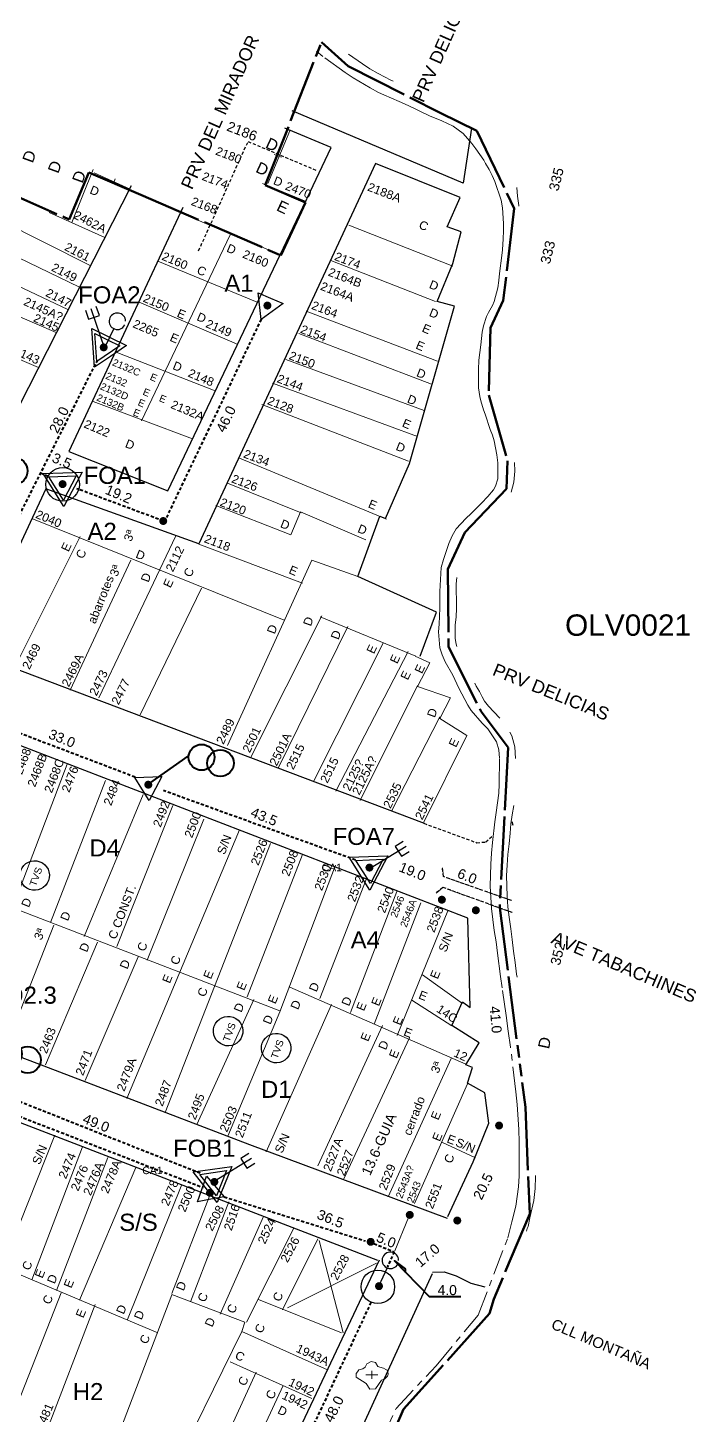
# Model space of a CAD drawing. Header units: millimetres. Extents: x -3867 to -351, y 1591 to 3666.
# Drawn here: x -1547.1 to -1440.9, y 1805.1 to 2025.4 of the extents above; entities that cross this region are included whole.
import ezdxf

# ---------------------------------------------------------------- set-up
doc = ezdxf.new("R2010")
doc.units = ezdxf.units.MM
for name, pattern in [('TLSIGC_002', [0.8, 0.5, -0.3]), ('TLSIGC_004', [7, 4, -1, 1, -1]), ('TLSIGC_007', [28, 10, -1, 10, -1, 2, -1, 2, -1])]:
    doc.linetypes.add(name, pattern=pattern)
for name, color, linetype, lineweight in [('APUNTADOR EXISTENTE SECUNDARIO', 82, 'Continuous', 40), ('CABLE EXISTENTE AEREO SECUNDARIO', 82, 'TLSIGC_002', 40), ('CAJA DE EMPALMES EXISTENTE SECUNDARIO', 82, 'Continuous', 30), ('CLASIFICACION TIPO COMERCIAL TERCERA', 5, 'Continuous', 9), ('CLASIFICACION TIPO RESIDENCIAL C', 156, 'Continuous', 9), ('CLASIFICACION TIPO RESIDENCIAL D', 5, 'Continuous', 9), ('CLASIFICACION TIPO RESIDENCIAL E', 156, 'Continuous', 9), ('CONEXION A TIERRA  DE TERMINAL EXISTENTE', 82, 'Continuous', 30), ('DATOS DE CARATULA', 160, 'Continuous', 5), ('DETALLES DE EDIFICIOS', 160, 'Continuous', 5), ('DISTRITO', 42, 'TLSIGC_007', 60), ('GAZAS EXISTENTES', 92, 'Continuous', 50), ('GRANDES BALDIOS', 132, 'Continuous', 15), ('GUIAS EXISTENTES SECUNDARIA', 82, 'Continuous', 20), ('LOTIFICACION 2003', 252, 'Continuous', 15), ('MARCOS CONSTRUCCION', 7, 'Continuous', 30), ('MEDIDAS ENTRE POSTES', 82, 'Continuous', 5), ('NOMBRE DE CALLES', 92, 'TLSIGC_017', 5), ('NUMEROS OFICIALES', 3, 'Continuous', 5), ('OBSTACULOS', 96, 'Continuous', 15), ('PLANIMETRIA 2001 NO DEFINIDA', 30, 'TLSIGC_002', 30), ('PLANIMETRIA 2003', 251, 'Continuous', 30), ('PLANIMETRIA 2003 NO DEFINIDA', 12, 'TLSIGC_002', 30), ('POSTES EXISTENTES SECUNDARIOS', 82, 'Continuous', 30), ('PUENTES 2008', 7, 'TLSIGC_004', 20), ('RETENIDAS CON ANCLA EXISTENTESSECUNDARIAS', 82, 'Continuous', 30), ('RIOS', 161, 'TLSIGC_004', 20), ('TERMINAL EXISTENTE EN POSTE', 82, 'Continuous', 30)]:
    doc.layers.add(name, color=color, linetype=linetype, lineweight=lineweight)
doc.styles.get("Standard").update_dxf_attribs({"font": 'arial.ttf'})
doc.linetypes.add('TLSIGC_017', pattern='A,0.5,["=",Standard,S=1.6,R=0,X=-0.2,Y=-0.8],0.5', length=1)

# ---------------------------------------------------------------- blocks, each defined once
blk = doc.blocks.new('GAZA')
at = {"layer": 'GAZAS EXISTENTES', "lineweight": 40, "ltscale": 8}
blk.add_lwpolyline([(-1606.92, 1765.49), (-1601.26, 1770.35)], dxfattribs=at)
for centre, radius in [((-1599.13, 1770.35), 2.06), ((-1596.06, 1769.7), 2.11)]:
    blk.add_circle(centre, radius, dxfattribs=at)

msp = doc.modelspace()

# ---------------------------------------------------------------- hatches: boundary and pattern name
at = {"layer": 'POSTES EXISTENTES SECUNDARIOS'}
h = msp.add_hatch(color=256, dxfattribs=at)
edge = h.paths.add_edge_path()
edge.add_arc((-1509.04, 1981.31), 0.638, 0, 360)
h = msp.add_hatch(color=256, dxfattribs=at)
edge = h.paths.add_edge_path()
edge.add_arc((-1535.05, 1974.67), 0.638, 0, 360)
h = msp.add_hatch(color=256, dxfattribs=at)
edge = h.paths.add_edge_path()
edge.add_arc((-1541.58, 1952.95), 0.638, 0, 360)
h = msp.add_hatch(color=256, dxfattribs=at)
edge = h.paths.add_edge_path()
edge.add_arc((-1525.59, 1947.09), 0.638, 0, 360)
h = msp.add_hatch(color=256, dxfattribs=at)
edge = h.paths.add_edge_path()
edge.add_arc((-1527.96, 1905.21), 0.638, 0, 360)
h = msp.add_hatch(color=256, dxfattribs=at)
edge = h.paths.add_edge_path()
edge.add_arc((-1492.83, 1892.04), 0.638, 0, 360)
h = msp.add_hatch(color=256, dxfattribs=at)
edge = h.paths.add_edge_path()
edge.add_arc((-1481.32, 1886.94), 0.638, 0, 360)
h = msp.add_hatch(color=256, dxfattribs=at)
edge = h.paths.add_edge_path()
edge.add_arc((-1475.92, 1885.26), 0.638, 0, 360)
h = msp.add_hatch(color=256, dxfattribs=at)
edge = h.paths.add_edge_path()
edge.add_arc((-1472.23, 1851.07), 0.638, 0, 360)
h = msp.add_hatch(color=256, dxfattribs=at)
edge = h.paths.add_edge_path()
edge.add_arc((-1517.47, 1842.11), 0.638, 0, 360)
h = msp.add_hatch(color=256, dxfattribs=at)
edge = h.paths.add_edge_path()
edge.add_arc((-1518.16, 1840.38), 0.638, 0, 360)
h = msp.add_hatch(color=256, dxfattribs=at)
edge = h.paths.add_edge_path()
edge.add_arc((-1486.42, 1836.88), 0.638, 0, 360)
h = msp.add_hatch(color=256, dxfattribs=at)
edge = h.paths.add_edge_path()
edge.add_arc((-1478.87, 1835.98), 0.638, 0, 360)
h = msp.add_hatch(color=256, dxfattribs=at)
edge = h.paths.add_edge_path()
edge.add_arc((-1492.63, 1832.6), 0.638, 0, 360)
h = msp.add_hatch(color=256, dxfattribs=at)
edge = h.paths.add_edge_path()
edge.add_arc((-1491.31, 1825.56), 0.638, 0, 360)

# ---------------------------------------------------------------- linework, layer by layer
at = {"layer": 'APUNTADOR EXISTENTE SECUNDARIO'}
msp.add_lwpolyline([(-1478.3, 1823.86), (-1483.3, 1823.86), (-1488.86, 1829.58), (-1487.15, 1828.29), (-1487.15, 1827.71)], dxfattribs=at)
at = {"layer": 'CABLE EXISTENTE AEREO SECUNDARIO'}
for p, q in [((-1510.03, 1979.13), (-1525.11, 1947.61)), ((-1549.54, 1945.81), (-1536.04, 1972.61)), ((-1543.91, 1954.15), (-1545.16, 1954.71)), ((-1526.36, 1947.38), (-1539.3, 1952.22)), ((-1530.07, 1906.41), (-1552.02, 1914.75)), ((-1495.06, 1893.24), (-1525.57, 1904.27)), ((-1556.74, 1855.75), (-1519.27, 1841.23)), ((-1519.72, 1843.48), (-1554.39, 1857.22)), ((-1515.91, 1839.74), (-1493.5, 1832.75)), ((-1492.12, 1832.32), (-1488.88, 1831.02)), ((-1488.88, 1831.02), (-1489.99, 1828.57)), ((-1492.59, 1822.97), (-1507.42, 1791.37))]:
    msp.add_line(p, q, dxfattribs=at)
at = {"layer": 'CAJA DE EMPALMES EXISTENTE SECUNDARIO'}
for centre in [(-1541.56, 1952.9), (-1491.49, 1825.45)]:
    msp.add_circle(centre, 2.67, dxfattribs=at)
at = {"layer": 'CONEXION A TIERRA  DE TERMINAL EXISTENTE'}
for p, q in [((-1537.09, 1980.85), (-1534.91, 1974.51)), ((-1487, 1895.39), (-1492.7, 1891.88)), ((-1511.54, 1845.86), (-1517.24, 1842.34))]:
    msp.add_line(p, q, dxfattribs=at)
for points in [[(-1537.94, 1980.56), (-1537.46, 1979.17), (-1535.74, 1979.76), (-1536.22, 1981.16)], [(-1487.47, 1896.16), (-1488.72, 1895.39), (-1487.76, 1893.84), (-1486.51, 1894.62)], [(-1512.01, 1846.63), (-1513.26, 1845.85), (-1512.31, 1844.31), (-1511.05, 1845.08)]]:
    msp.add_lwpolyline(points, dxfattribs=at)
at = {"layer": 'DISTRITO'}
msp.add_lwpolyline([(-1551.63, 1999.86), (-1540.52, 1994.99), (-1537.41, 2002.43), (-1529.15, 1998.92), (-1506.93, 1989.29), (-1502.99, 1997.7), (-1509.37, 2000.41), (-1500.43, 2023.16), (-1496.22, 2019.36), (-1481.6, 2011.92), (-1475.78, 2009.07), (-1469.81, 1996.75), (-1471.58, 1982.11), (-1473.61, 1977.78), (-1473.87, 1967.08), (-1470.89, 1956.65), (-1471.04, 1952.18), (-1477.66, 1945.27), (-1480.38, 1939.44), (-1480.24, 1927.11), (-1475.09, 1916.83), (-1470.76, 1911.14), (-1472.12, 1885.67), (-1468.05, 1853.97), (-1467.37, 1837.04), (-1473.07, 1823.5), (-1473.75, 1821.19), (-1487.42, 1806.02), (-1492.02, 1795.46)], dxfattribs=at)
at = {"layer": 'GRANDES BALDIOS'}
for p, q in [((-1496.98, 1818.15), (-1500.79, 1832.79)), ((-1505.87, 1822.09), (-1491.68, 1829.19))]:
    msp.add_line(p, q, dxfattribs=at)
at = {"layer": 'GUIAS EXISTENTES SECUNDARIA'}
msp.add_line((-1488.77, 1831.17), (-1486.62, 1836.48), dxfattribs=at)
at = {"layer": 'LOTIFICACION 2003'}
for p, q in [((-1508.99, 2000.72), (-1505.47, 2009.05)), ((-1507.94, 2005.32), (-1506.78, 2004.88)), ((-1540.09, 1994.48), (-1536.73, 2002.9)), ((-1536.58, 2002.41), (-1530.85, 1999.81)), ((-1533.45, 2000.85), (-1533.23, 2001.42)), ((-1509.81, 2000.72), (-1502.9, 1997.83)), ((-1551.66, 1994.91), (-1537.18, 1987.67)), ((-1534.89, 1992.13), (-1543.69, 1996.12)), ((-1522.76, 1995.99), (-1506.96, 1989.38)), ((-1529.03, 1962.98), (-1514.98, 1992.52)), ((-1496.11, 1994.08), (-1479.57, 1987.57)), ((-1553.54, 1991.29), (-1538.92, 1984.26)), ((-1526.46, 1988.37), (-1510.66, 1981.83)), ((-1498.97, 1988.49), (-1482.31, 1981.98)), ((-1555.42, 1987.6), (-1540.73, 1980.71)), ((-1557.23, 1983.36), (-1542.61, 1977.02)), ((-1529.42, 1981.85), (-1513.93, 1975.21)), ((-1502.87, 1980.42), (-1482.01, 1972.49)), ((-1560.3, 1977.93), (-1545.4, 1971.45)), ((-1504.06, 1976.9), (-1482.96, 1968.84)), ((-1533.07, 1973.91), (-1517.32, 1967.79)), ((-1506.13, 1972.74), (-1484.14, 1964.66)), ((-1508.21, 1968.97), (-1485.17, 1960.51)), ((-1536.73, 1966.05), (-1520.96, 1960.12)), ((-1509.9, 1965.58), (-1486.61, 1956.6)), ((-1513.49, 1957.08), (-1490.12, 1947.36)), ((-1503.66, 1948.39), (-1515.4, 1953.12)), ((-1546.48, 1947.49), (-1506.39, 1931.35)), ((-1538.8, 1944.63), (-1549.3, 1923.69)), ((-1523.57, 1944.76), (-1535.81, 1918.98)), ((-1503.45, 1937.21), (-1519.96, 1943.42)), ((-1530.72, 1940.86), (-1540.37, 1920.22)), ((-1529.25, 1916.32), (-1519.53, 1936.43)), ((-1511.72, 1909.49), (-1500.4, 1932.01)), ((-1485.44, 1925.63), (-1500.67, 1931.87)), ((-1496.24, 1930.31), (-1507.3, 1907.93)), ((-1501.72, 1905.71), (-1490.65, 1927.7)), ((-1486.66, 1926.39), (-1498.19, 1904.16)), ((-1494.28, 1902.72), (-1485.17, 1920.95)), ((-1481.66, 1915.99), (-1489.34, 1901.02)), ((-1540.85, 1908.47), (-1557.27, 1865.63)), ((-1534.77, 1905.89), (-1543.48, 1883.33)), ((-1528.77, 1903.64), (-1538.14, 1881.12)), ((-1524.06, 1901.9), (-1532.96, 1879.51)), ((-1513.45, 1898.02), (-1531.37, 1855.35)), ((-1519.16, 1899.71), (-1528.12, 1877.34)), ((-1508.57, 1895.88), (-1525.28, 1853.16)), ((-1512.24, 1871.49), (-1503.46, 1894.1)), ((-1507.04, 1869.28), (-1557.66, 1888.8)), ((-1500.73, 1871.27), (-1493.35, 1890.17)), ((-1495.86, 1869.01), (-1488.48, 1888.27)), ((-1492.08, 1867.19), (-1484.67, 1886.45)), ((-1480.36, 1885.15), (-1488.43, 1865.36)), ((-1550.76, 1863.03), (-1542.97, 1882.91)), ((-1544.27, 1860.69), (-1536.06, 1880.2)), ((-1538.01, 1858.21), (-1529.55, 1877.86)), ((-1478.03, 1870.43), (-1484.4, 1875)), ((-1511.2, 1871.1), (-1520.26, 1851.21)), ((-1477.5, 1860.81), (-1505.47, 1873.05)), ((-1509.25, 1846.89), (-1498.84, 1870.32)), ((-1479.71, 1866.93), (-1486.09, 1870.97)), ((-1490.77, 1866.94), (-1501.05, 1844.68)), ((-1496.88, 1842.59), (-1486.48, 1864.98)), ((-1489.86, 1839.72), (-1479.84, 1861.72)), ((-1485.69, 1838.69), (-1477.23, 1857.69)), ((-1551.18, 1828.45), (-1542.82, 1849.54)), ((-1546.48, 1826.58), (-1538.41, 1847.67)), ((-1475.99, 1845.93), (-1481.34, 1848.43)), ((-1542.57, 1824.89), (-1534.38, 1845.98)), ((-1538.89, 1823.31), (-1529.95, 1844.42)), ((-1531.29, 1820.25), (-1522.65, 1841.69)), ((-1524.22, 1824.37), (-1518.23, 1839.86)), ((-1521.24, 1823.09), (-1515.18, 1838.96)), ((-1509.64, 1836.61), (-1516.54, 1821.13)), ((-1512.38, 1819.82), (-1504.83, 1834.79)), ((-1501.05, 1833.09), (-1506.66, 1821.78)), ((-1526.43, 1818.13), (-1555.85, 1830.5)), ((-1549.85, 1804.01), (-1541.79, 1824.51)), ((-1544.42, 1801.78), (-1536.42, 1822.67)), ((-1524.23, 1824.2), (-1534.4, 1797.47)), ((-1497.28, 1818.13), (-1510.43, 1823.46)), ((-1519.92, 1792.1), (-1510.81, 1811.88)), ((-1514.97, 1813.55), (-1501.97, 1807.72)), ((-1515.61, 1790.39), (-1506.52, 1809.8))]:
    msp.add_line(p, q, dxfattribs=at)
for points in [[(-1517.22, 1949.54), (-1505.34, 1944.89), (-1503.79, 1948.53), (-1493.38, 1944.1)], [(-1494.67, 1938.26), (-1501.97, 1940.86), (-1515.37, 1911.44)], [(-1484.19, 1899.27), (-1477.36, 1913), (-1481.66, 1915.73), (-1479.97, 1918.99), (-1485.17, 1920.82), (-1483.22, 1924.58), (-1485.56, 1925.63)], [(-1498.23, 1892.43), (-1507.07, 1869.15), (-1515.32, 1849.4)], [(-1513.09, 1818.35), (-1512.61, 1819.82), (-1524.22, 1824.25)], [(-1499.49, 1812.27), (-1513.09, 1818.35), (-1525.12, 1793.92)]]:
    msp.add_lwpolyline(points, dxfattribs=at)
at = {"layer": 'MARCOS CONSTRUCCION'}
for centre in [(-1546.02, 1890.78), (-1515.28, 1866.07), (-1507.65, 1863.37)]:
    msp.add_ellipse(centre, major_axis=(0.8, 2.2), ratio=1, dxfattribs=at)
at = {"layer": 'OBSTACULOS'}
for p, q in [((-1492.44, 1812.09), (-1492.44, 1810.82)), ((-1493.39, 1811.45), (-1491.49, 1811.45))]:
    msp.add_line(p, q, dxfattribs=at)
msp.add_lwpolyline([(-1494.93, 1811.69), (-1494.93, 1811.09), (-1493.37, 1810.08), (-1492.78, 1809.21), (-1491.85, 1809.23), (-1490.93, 1810.6), (-1490.37, 1810.83), (-1489.95, 1811.26), (-1489.87, 1811.6), (-1489.89, 1811.94), (-1490.03, 1812.21), (-1490.23, 1812.33), (-1490.59, 1812.53), (-1491.16, 1812.71), (-1491.49, 1812.82), (-1491.86, 1813.43), (-1492.57, 1813.57), (-1493.25, 1813.21), (-1493.52, 1812.69), (-1493.86, 1812.45), (-1494.52, 1812.26), (-1494.72, 1811.93), (-1494.93, 1811.69)], dxfattribs=at)
at = {"layer": 'PLANIMETRIA 2001 NO DEFINIDA'}
for points in [[(-1470.27, 1886.8), (-1481.07, 1890.62), (-1481.21, 1892.01)], [(-1470.13, 1884.9), (-1481.14, 1888.88), (-1482.25, 1887.98)]]:
    msp.add_lwpolyline(points, dxfattribs=at)
at = {"layer": 'PLANIMETRIA 2003'}
msp.add_line((-1469.98, 1898.74), (-1470.14, 1899.32), dxfattribs=at)
for points in [[(-1530.68, 2000.35), (-1566.25, 1930.57), (-1593.79, 1941.51), (-1564.79, 2017.74)], [(-1476.59, 2009.48), (-1477.93, 2000.74), (-1505.11, 2012.26)], [(-1506.6, 1990.21), (-1498.89, 2006.4), (-1506.25, 2009.47)], [(-1491.86, 2003.9), (-1519.92, 1943.46), (-1544.26, 1952.18), (-1556.33, 1926.34), (-1484.13, 1899.08)], [(-1484.79, 1925.61), (-1482.18, 1932.62), (-1494.67, 1938.26), (-1491.16, 1947.88), (-1490.25, 1947.49), (-1486.48, 1956.21), (-1479.32, 1981.19), (-1482.05, 1981.98), (-1479.57, 1987.97), (-1478.28, 1993.04), (-1480.49, 1993.82), (-1478.41, 1998.5), (-1491.86, 2003.9)], [(-1522.47, 1996.9), (-1540.59, 1958.15), (-1524.86, 1951.88), (-1503.35, 1997.03)], [(-1560.79, 1916.12), (-1578.54, 1873.42), (-1545.68, 1860.96), (-1511.91, 1848.08), (-1480.49, 1836.35)], [(-1480.36, 1836.61), (-1476.33, 1845.33), (-1473.85, 1851.45), (-1474.5, 1856.26), (-1477.23, 1857.82), (-1476.46, 1860.3), (-1477.49, 1860.69), (-1475.41, 1864.2), (-1479.71, 1866.94), (-1478.02, 1870.7), (-1476.84, 1869.8), (-1477.18, 1883.99), (-1560.79, 1916.22)], [(-1491.29, 1829.71), (-1510.81, 1788.32), (-1579.92, 1816.7), (-1564.3, 1857.69), (-1491.55, 1829.71)], [(-1523.96, 1728.98), (-1524.99, 1733.8), (-1522.52, 1740.69), (-1482.82, 1827.59)], [(-1482.79, 1827.77), (-1480.98, 1827.84), (-1479.03, 1827.21), (-1476.73, 1826.03), (-1474.5, 1825.47)]]:
    msp.add_lwpolyline(points, dxfattribs=at)
at = {"layer": 'PLANIMETRIA 2003 NO DEFINIDA'}
for points in [[(-1519.97, 1990.02), (-1512.11, 2007.38), (-1501.37, 2002.83)], [(-1484.2, 1899.08), (-1475.76, 1895.99), (-1474.34, 1896.11), (-1473.27, 1897.07)]]:
    msp.add_lwpolyline(points, dxfattribs=at)
at = {"layer": 'PUENTES 2008'}
for points in [[(-1470.27, 1886.8), (-1481.07, 1890.62), (-1481.21, 1892.02)], [(-1470.13, 1884.89), (-1481.14, 1888.88), (-1482.25, 1887.97)]]:
    msp.add_lwpolyline(points, dxfattribs=at)
at = {"layer": 'RETENIDAS CON ANCLA EXISTENTESSECUNDARIAS'}
for p, q in [((-1533.44, 1977.65), (-1534.86, 1974.73)), ((-1490.03, 1828.46), (-1491.38, 1825.51))]:
    msp.add_line(p, q, dxfattribs=at)
for centre, end in [((-1532.87, 1978.82), 333), ((-1489.5, 1829.65), 335)]:
    msp.add_arc(centre, 1.31, 0, end, dxfattribs=at)
at = {"layer": 'RIOS'}
msp.add_line((-1469.3, 1998.67), (-1469.4, 2000.06), dxfattribs=at)
for points in [[(-1470.83, 1833.25), (-1470.21, 1835.76), (-1469.58, 1838.27), (-1469.16, 1841.33), (-1469.02, 1843.07), (-1469.02, 1846.62), (-1469.02, 1848.43), (-1469.09, 1850.45), (-1469.37, 1854.42), (-1469.58, 1856.44), (-1470.41, 1863.54), (-1470.76, 1866.04), (-1471.11, 1868.55), (-1471.74, 1872.94), (-1472.02, 1874.75), (-1472.5, 1878.44), (-1472.71, 1880.25), (-1472.99, 1882.06), (-1473.41, 1885.54), (-1473.62, 1889.09), (-1473.55, 1892.57), (-1473.41, 1894.31), (-1473.27, 1896.05), (-1472.92, 1899.32), (-1472.71, 1900.79), (-1472.29, 1903.85), (-1472.23, 1905.31), (-1472.16, 1909.42), (-1472.29, 1910.74), (-1472.64, 1911.99), (-1474.04, 1914.08), (-1474.94, 1914.99), (-1476.68, 1917.01), (-1477.17, 1917.84), (-1477.66, 1918.75), (-1478.63, 1920.56), (-1479.6, 1922.58), (-1480.79, 1924.74), (-1481.28, 1925.85), (-1481.62, 1926.96), (-1481.83, 1929.47), (-1481.76, 1930.72), (-1481.62, 1933.23), (-1481.62, 1934.55), (-1481.62, 1935.88), (-1481.42, 1939.7), (-1481.07, 1940.96), (-1480.23, 1943.53), (-1479.67, 1944.72), (-1479.05, 1945.83), (-1477.52, 1947.5), (-1476.68, 1948.27), (-1475.01, 1949.94), (-1474.04, 1950.98), (-1473.13, 1952.03), (-1472.78, 1952.65), (-1472.43, 1953.77), (-1472.43, 1956.34), (-1472.57, 1957.6), (-1472.99, 1959.83), (-1473.27, 1960.73), (-1473.62, 1961.64), (-1474.45, 1964.07), (-1474.73, 1964.77), (-1475.15, 1966.16), (-1475.29, 1966.86), (-1475.5, 1968.25), (-1475.5, 1971.17), (-1475.43, 1972.64), (-1475.15, 1975.07), (-1474.94, 1977.09), (-1474.73, 1978.07), (-1474.24, 1979.6), (-1473.9, 1980.22), (-1473.27, 1981.34), (-1472.99, 1981.96), (-1472.43, 1984.12), (-1472.29, 1985.31), (-1472.16, 1986.42), (-1471.81, 1989.28), (-1471.67, 1990.18), (-1471.6, 1991.92), (-1471.53, 1993.17), (-1471.53, 1994.36), (-1471.67, 1996.86), (-1471.88, 1998.05), (-1472.92, 2001.04), (-1473.34, 2001.95), (-1473.83, 2002.92), (-1474.38, 2003.9), (-1474.66, 2004.38), (-1475.29, 2005.29), (-1475.92, 2006.19), (-1476.54, 2007.03), (-1477.93, 2008.63), (-1479.54, 2009.81), (-1481.35, 2010.65), (-1482.25, 2011), (-1483.16, 2011.42), (-1484.83, 2012.18), (-1485.66, 2012.6), (-1487.26, 2013.36), (-1488.1, 2013.71), (-1490.54, 2014.76), (-1491.37, 2015.17), (-1492.69, 2015.87), (-1495.41, 2017.47), (-1496.66, 2018.31), (-1500.21, 2020.88), (-1501.26, 2021.7)], [(-1489.08, 2016.97), (-1489.42, 2017.12), (-1491.44, 2018.17), (-1492.76, 2018.93), (-1493.95, 2019.7), (-1496.16, 2021.22)], [(-1469.08, 1997.11), (-1469.09, 1997.21), (-1469.3, 1998.67)], [(-1470.33, 1951.66), (-1469.86, 1953.28), (-1469.72, 1955.02), (-1469.78, 1956.38)], [(-1478.95, 1927.16), (-1479.05, 1927.52), (-1479.19, 1928.43), (-1479.19, 1929.4), (-1479.19, 1930.58), (-1479.05, 1931.84), (-1478.98, 1933.23), (-1478.98, 1934.62), (-1479.05, 1935.88), (-1479.05, 1937.13), (-1478.95, 1938.12)], [(-1472.13, 1915.8), (-1473.06, 1916.8), (-1473.9, 1917.7), (-1474.52, 1918.47), (-1474.94, 1919.17), (-1475.36, 1920), (-1475.85, 1920.84), (-1476.06, 1921.31)], [(-1469.6, 1909.39), (-1469.72, 1911.23), (-1470.21, 1912.97), (-1470.52, 1913.55)], [(-1469.37, 1874.64), (-1469.44, 1875.1), (-1469.65, 1876.97), (-1469.93, 1878.79), (-1470.14, 1880.6), (-1470.35, 1882.34), (-1470.62, 1884.15), (-1470.83, 1885.82), (-1470.97, 1887.49), (-1471.04, 1890.76), (-1470.97, 1892.43), (-1470.83, 1894.1), (-1470.62, 1895.84), (-1470.48, 1897.51), (-1470.35, 1898.98), (-1470.14, 1900.44), (-1469.87, 1901.93)], [(-1467.88, 1834.27), (-1467.77, 1834.71), (-1467.63, 1835.06), (-1467.35, 1836.39), (-1466.72, 1839.17), (-1466.52, 1841.05), (-1466.45, 1843), (-1466.44, 1843.15)], [(-1520.44, 1726.9), (-1519.15, 1736.53), (-1517.58, 1743.95), (-1513.8, 1750.98), (-1497.29, 1780.41), (-1493.74, 1795.03), (-1488.59, 1806.1), (-1482.25, 1812.92), (-1475.57, 1820.93), (-1470.83, 1833.25)]]:
    msp.add_lwpolyline(points, dxfattribs=at)
at = {"layer": 'TERMINAL EXISTENTE EN POSTE'}
for points in [[(-1506.56, 1981.65), (-1510.01, 1979.08), (-1510.52, 1983.36), (-1508.53, 1982.5), (-1506.56, 1981.65)], [(-1536.52, 1971.51), (-1536.96, 1977.67), (-1531.4, 1974.98), (-1533.96, 1973.24), (-1536.52, 1971.51)], [(-1532.48, 1974.9), (-1536.16, 1972.43), (-1536.47, 1976.85), (-1534.47, 1975.87), (-1532.48, 1974.9)], [(-1538.47, 1954.85), (-1541.36, 1949.39), (-1544.65, 1954.62), (-1541.55, 1954.74), (-1538.47, 1954.85)], [(-1543.75, 1954.1), (-1539.41, 1954.26), (-1541.43, 1950.42), (-1542.59, 1952.26), (-1543.75, 1954.1)], [(-1530.12, 1906.37), (-1525.79, 1906.53), (-1527.81, 1902.69), (-1528.97, 1904.53), (-1530.12, 1906.37)], [(-1489.88, 1893.92), (-1492.78, 1888.47), (-1496.07, 1893.69), (-1492.97, 1893.81), (-1489.88, 1893.92)], [(-1495, 1893.19), (-1490.67, 1893.36), (-1492.68, 1889.52), (-1493.85, 1891.36), (-1495, 1893.19)], [(-1514.69, 1844.58), (-1517.02, 1838.86), (-1520.81, 1843.73), (-1517.74, 1844.16), (-1514.69, 1844.58)], [(-1520.17, 1838.97), (-1518.69, 1843.05), (-1515.89, 1839.73), (-1518.04, 1839.35), (-1520.17, 1838.97)], [(-1517.11, 1839.89), (-1519.8, 1843.29), (-1515.52, 1843.93), (-1516.32, 1841.9), (-1517.11, 1839.89)]]:
    msp.add_lwpolyline(points, dxfattribs=at)

# ---------------------------------------------------------------- block references
at = {"layer": 'GAZAS EXISTENTES', "lineweight": 40, "ltscale": 8}
for p, rotation in [((786.22, 2429.18), 59.42938906307821), ((-90.49, -0.76), 354.7071112986301), ((-121.14, -47.87), 354.7071112986301)]:
    msp.add_blockref('GAZA', p, dxfattribs=dict(at, rotation=rotation))

# ---------------------------------------------------------------- texts
at = {"layer": 'APUNTADOR EXISTENTE SECUNDARIO'}
msp.add_text('48.0', height=1.584, rotation=64, dxfattribs=at).set_placement((-1498.72, 1803.74))
at = {"layer": 'CLASIFICACION TIPO COMERCIAL TERCERA'}
for rotation, p in [(69, (-1530.66, 1943.72)), (69, (-1532.89, 1938.16)), (68, (-1544.93, 1880.41)), (68, (-1481.88, 1859.25))]:
    msp.add_text('3ª', height=1.358, rotation=rotation, dxfattribs=at).set_placement(p)
at = {"layer": 'CLASIFICACION TIPO RESIDENCIAL C'}
for s, height, rotation, p in [('C', 1.36, 337, (-1485.11, 1993.65)), ('C', 1.36, 337, (-1520.38, 1986.46)), ('C', 1.36, 67, (-1538.29, 1940.97)), ('C', 1.36, 67, (-1521.17, 1938.05)), ('C CONST.', 1.358, 69, (-1533.12, 1880.53)), ('C', 1.36, 71, (-1528.5, 1878.62)), ('C', 1.36, 71, (-1523.21, 1876.47)), ('C', 1.36, 71, (-1518.93, 1871.4)), ('C', 1.36, 71, (-1479.74, 1844.95)), ('C', 1.36, 68, (-1546.84, 1827.95)), ('C', 1.36, 68, (-1543.57, 1822.54)), ('C', 1.36, 68, (-1518.94, 1822.9)), ('C', 1.36, 68, (-1514.29, 1821.09)), ('C', 1.36, 68, (-1507, 1822.99)), ('C', 1.36, 68, (-1509.87, 1817.96)), ('C', 1.36, 68, (-1528.15, 1816.24)), ('C', 1.36, 336, (-1514.31, 1814.1)), ('C', 1.36, 68, (-1512.51, 1809.6)), ('C', 1.36, 68, (-1508.11, 1807.46))]:
    msp.add_text(s, height=height, rotation=rotation, dxfattribs=at).set_placement(p)
at = {"layer": 'CLASIFICACION TIPO RESIDENCIAL D'}
for height, rotation, p in [(1.81, 335, (-1509.49, 2006.44)), (1.81, 70, (-1546.34, 2003.84)), (1.81, 70, (-1542.28, 2002.18)), (1.81, 335, (-1511.05, 2002.59)), (1.81, 70, (-1538.43, 2000.62)), (1.36, 338, (-1508.22, 2000.64)), (1.36, 338, (-1537.38, 1999.17)), (1.36, 338, (-1515.64, 1989.91)), (1.36, 338, (-1483.46, 1984.15)), (1.36, 338, (-1520.38, 1979.02)), (1.36, 338, (-1483.46, 1979.7)), (1.36, 338, (-1524.21, 1971.26)), (1.36, 338, (-1485.48, 1970.13)), (1.36, 338, (-1486.95, 1965.96)), (1.36, 338, (-1531.76, 1958.87)), (1.36, 338, (-1488.75, 1958.43)), (1.36, 338, (-1507.11, 1946.15)), (1.36, 338, (-1494.83, 1945.37)), (1.36, 338, (-1530.09, 1941.32)), (1.36, 70, (-1527.93, 1937.25)), (1.36, 70, (-1507.88, 1929.04)), (1.36, 70, (-1502.14, 1930.28)), (1.36, 70, (-1497.75, 1928.14)), (1.36, 70, (-1482.45, 1915.76)), (1.36, 68, (-1546.95, 1885.6)), (1.36, 68, (-1540.75, 1883.45)), (1.36, 68, (-1537.72, 1878.49)), (1.36, 68, (-1531.3, 1875.8)), (1.36, 68, (-1501.24, 1872.19)), (1.36, 68, (-1496.07, 1869.93)), (1.36, 68, (-1513.18, 1868.93)), (1.36, 68, (-1504.17, 1869.37)), (1.36, 68, (-1508.56, 1867.01)), (1.36, 68, (-1490.22, 1862.96)), (1.81, 78, (-1464.31, 1863.13)), (1.36, 68, (-1542.85, 1825.82)), (1.36, 68, (-1522.36, 1824.7)), (1.36, 67, (-1531.88, 1820.98)), (1.36, 68, (-1529.04, 1820.1)), (1.36, 67, (-1517.8, 1818.95)), (1.36, 334, (-1507.55, 1805.43))]:
    msp.add_text('D', height=height, rotation=rotation, dxfattribs=at).set_placement(p)
at = {"layer": 'CLASIFICACION TIPO RESIDENCIAL E'}
for height, rotation, p in [(1.81, 335, (-1507.74, 1996.48)), (1.36, 337, (-1523.53, 1979.58)), (1.36, 337, (-1524.66, 1975.76)), (1.36, 337, (-1484.6, 1977.22)), (1.36, 337, (-1485.6, 1974.53)), (1.13, 337, (-1527.81, 1969.57)), (1.13, 337, (-1528.95, 1967.2)), (1.13, 337, (-1529.74, 1965.51)), (1.13, 337, (-1526.36, 1966.18)), (1.13, 337, (-1530.51, 1963.94)), (1.36, 337, (-1487.75, 1962.14)), (1.36, 337, (-1493.15, 1949.31)), (1.36, 65, (-1540.65, 1942.1)), (1.36, 337, (-1505.76, 1938.83)), (1.36, 65, (-1524.44, 1936.36)), (1.36, 65, (-1492.12, 1925.88)), (1.36, 65, (-1488.42, 1924.31)), (1.36, 65, (-1484.48, 1922.74)), (1.36, 65, (-1486.73, 1921.72)), (1.36, 65, (-1479.07, 1911.03)), (1.36, 68, (-1518.02, 1874.22)), (1.36, 68, (-1481.99, 1874.22)), (1.36, 68, (-1524.55, 1873.54)), (1.36, 68, (-1512.74, 1872.41)), (1.36, 68, (-1507.77, 1870.28)), (1.36, 68, (-1491.34, 1869.93)), (1.36, 339, (-1485.14, 1871.29)), (1.36, 68, (-1493.71, 1869.15)), (1.36, 68, (-1487.92, 1866.89)), (1.36, 68, (-1493.04, 1864.31)), (1.36, 339, (-1487.52, 1865.43)), (1.36, 68, (-1488.52, 1861.61)), (1.36, 68, (-1481.88, 1851.82)), (1.36, 68, (-1481.65, 1848.43)), (1.36, 339, (-1480.65, 1848.43)), (1.36, 68, (-1544.79, 1826.7)), (1.36, 68, (-1540.2, 1825.13)), (1.36, 68, (-1538.29, 1820.4))]:
    msp.add_text('E', height=height, rotation=rotation, dxfattribs=at).set_placement(p)
at = {"layer": 'DATOS DE CARATULA'}
for p in [(-1500.42, 1891.47), (-1528.92, 1843.35)]:
    msp.add_text('CA1', height=1.188, dxfattribs=at).set_placement(p)
at = {"layer": 'DETALLES DE EDIFICIOS'}
for s, rotation, p in [('abarrotes', 68, (-1536.38, 1930.65)), ('cerrado', 69, (-1486.26, 1849.37))]:
    msp.add_text(s, height=1.358, rotation=rotation, dxfattribs=at).set_placement(p)
at = {"layer": 'DISTRITO'}
msp.add_text('OLV0021', height=3.394, dxfattribs=at).set_placement((-1461.75, 1928.86))
at = {"layer": 'MARCOS CONSTRUCCION'}
for p in [(-1545.82, 1888.96), (-1515.08, 1864.26), (-1507.45, 1861.56)]:
    msp.add_text('TVS', height=1.131, rotation=70, dxfattribs=at).set_placement(p)
at = {"layer": 'MEDIDAS ENTRE POSTES'}
for s, rotation, p in [('28.0', 64, (-1542.38, 1960.88)), ('46.0', 64, (-1515.86, 1961)), ('3.5', 337, (-1543.41, 1956.54)), ('19.2', 337, (-1534.96, 1951.47)), ('33.0', 338, (-1543.97, 1912.64)), ('43.5', 338, (-1511.85, 1900.22)), ('19.0', 338, (-1488.29, 1891.51)), ('6.0', 338, (-1479.02, 1890.52)), ('41.0', 275, (-1473.73, 1869.96)), ('49.0', 338, (-1538.54, 1851.55)), ('13.6-GUIA', 66, (-1492.72, 1842.99)), ('20.5', 64, (-1475.01, 1839.12)), ('36.5', 338, (-1501.31, 1836.34)), ('5.0', 338, (-1491.87, 1832.71)), ('17.0', 41, (-1484.73, 1828.43))]:
    msp.add_text(s, height=1.584, rotation=rotation, dxfattribs=at).set_placement(p)
msp.add_text('4.0', height=1.584, dxfattribs=at).set_placement((-1482.01, 1824.14))
at = {"layer": 'NOMBRE DE CALLES'}
for s, height, rotation, p in [('PRV DELICIAS', 2.0364, 66, (-1484.26, 2013.41)), ('PRV DEL MIRADOR', 2.0364, 66, (-1521.01, 1999.58)), ('PRV DELICIAS', 2.0364, 338, (-1473.43, 1922.67)), ('AVE TABACHINES', 2.0364, 337, (-1464.1, 1880.12)), ('CLL MONTAÑA', 1.697, 337, (-1464.1, 1818.89))]:
    msp.add_text(s, height=height, rotation=rotation, dxfattribs=at).set_placement(p)
at = {"layer": 'NUMEROS OFICIALES'}
for s, height, rotation, p in [('2186', 1.584, 339, (-1515.64, 2009.15)), ('2180', 1.358, 339, (-1517.4, 2005.33)), ('2174', 1.358, 339, (-1519.56, 2001.32)), ('335', 1.584, 76, (-1462.82, 1999.4)), ('2470', 1.358, 339, (-1506.34, 1999.78)), ('2188A', 1.358, 339, (-1493.26, 1999.62)), ('2168', 1.358, 339, (-1521.27, 1997.33)), ('2462A', 1.358, 333, (-1539.96, 1995.25)), ('2161', 1.358, 333, (-1541.4, 1990.18)), ('2160', 1.358, 337, (-1513.11, 1988.98)), ('333', 1.584, 76, (-1464.17, 1987.8)), ('2149', 1.358, 333, (-1543.48, 1986.92)), ('2160', 1.358, 337, (-1525.94, 1988.64)), ('2174', 1.358, 339, (-1498.5, 1988.59)), ('2164B', 1.358, 339, (-1499.51, 1986.11)), ('2147', 1.358, 333, (-1544.4, 1982.88)), ('2164A', 1.358, 339, (-1500.74, 1983.86)), ('2145A?', 1.358, 336, (-1547.9, 1981.46)), ('2150', 1.358, 337, (-1528.91, 1981.98)), ('2164', 1.358, 339, (-1502.15, 1980.82)), ('2145', 1.358, 336, (-1546.35, 1978.85)), ('2149', 1.358, 337, (-1518.96, 1977.93)), ('2265', 1.358, 337, (-1530.55, 1977.91)), ('2154', 1.358, 339, (-1503.91, 1977.02)), ('2143', 1.358, 336, (-1549.47, 1973.65)), ('2132C', 1.131, 337, (-1533.79, 1971.87)), ('2150', 1.358, 339, (-1505.73, 1972.84)), ('2132', 1.131, 337, (-1534.86, 1969.73)), ('2148', 1.358, 337, (-1521.78, 1970.08)), ('2144', 1.358, 339, (-1507.64, 1969.18)), ('2132D', 1.131, 337, (-1535.7, 1968.06)), ('2132B', 1.131, 337, (-1536.29, 1966.28)), ('2132A', 1.358, 337, (-1524.52, 1965.09)), ('2128', 1.358, 339, (-1509.16, 1965.68)), ('2122', 1.358, 337, (-1538.32, 1962)), ('2134', 1.358, 339, (-1512.97, 1957.23)), ('2126', 1.358, 339, (-1514.86, 1953.27)), ('2120', 1.358, 339, (-1516.69, 1949.54)), ('2040', 1.358, 337, (-1545.99, 1947.64)), ('2118', 1.358, 339, (-1519.2, 1943.76)), ('2112', 1.358, 64, (-1524.05, 1938.89)), ('2469', 1.358, 64, (-1546.85, 1923.4)), ('2469A', 1.358, 64, (-1540.58, 1920.63)), ('2473', 1.358, 64, (-1536.19, 1919.21)), ('2477', 1.358, 64, (-1532.67, 1917.79)), ('2489', 1.358, 64, (-1516.03, 1911.5)), ('2501', 1.358, 64, (-1511.85, 1910.16)), ('2501A', 1.358, 64, (-1507.56, 1908.08)), ('2468', 1.358, 69, (-1548.04, 1906.71)), ('2515', 1.358, 64, (-1504.91, 1907.48)), ('2468B', 1.358, 69, (-1545.95, 1904.72)), ('2468C', 1.358, 69, (-1543.29, 1903.78)), ('2515', 1.358, 64, (-1499.5, 1905.34)), ('2125?', 1.358, 64, (-1495.95, 1904.09)), ('2125A?', 1.358, 64, (-1494.43, 1903.45)), ('2476', 1.358, 69, (-1540.52, 1903.87)), ('2484', 1.358, 69, (-1533.86, 1901.77)), ('2535', 1.358, 64, (-1489.49, 1901.32)), ('2492', 1.358, 69, (-1526.01, 1898.34)), ('2541', 1.358, 64, (-1484.44, 1899.52)), ('2500', 1.358, 69, (-1521.01, 1896.64)), ('S/N', 1.358, 69, (-1515.84, 1893.99)), ('2526', 1.358, 69, (-1510.47, 1892.27)), ('2508', 1.358, 69, (-1505.6, 1890.54)), ('2530', 1.358, 69, (-1500.37, 1888.26)), ('2532', 1.358, 69, (-1495.14, 1886.48)), ('2540', 1.358, 69, (-1490.38, 1884.7)), ('2546', 1.131, 69, (-1488.49, 1883.99)), ('2546A', 1.131, 69, (-1486.94, 1882.44)), ('2538', 1.358, 69, (-1482.53, 1881.61)), ('S/N', 1.358, 69, (-1480.64, 1878.51)), ('352', 1.584, 76, (-1462.58, 1876.4)), ('14C', 1.358, 326, (-1482.3, 1869.24)), ('2463', 1.358, 69, (-1544.11, 1862.38)), ('2471', 1.358, 69, (-1538.32, 1858.89)), ('12', 1.358, 336, (-1479.57, 1862.1)), ('2479A', 1.358, 69, (-1531.77, 1856.39)), ('2487', 1.358, 69, (-1525.71, 1854.01)), ('2495', 1.358, 69, (-1520.48, 1851.87)), ('2503', 1.358, 67, (-1515.45, 1849.91)), ('2511', 1.358, 69, (-1512.98, 1849.02)), ('S/N', 1.358, 67, (-1506.69, 1846.55)), ('S/N', 1.358, 67, (-1545.23, 1844.73)), ('2527A', 1.358, 69, (-1498.96, 1843.66)), ('2527', 1.358, 69, (-1496.81, 1842.95)), ('S/N', 1.358, 337, (-1479.27, 1847.89)), ('2474', 1.358, 67, (-1541.05, 1842.49)), ('2476', 1.358, 67, (-1539.1, 1840.54)), ('2476A', 1.358, 67, (-1537.12, 1839.83)), ('2478A', 1.358, 67, (-1534.35, 1840.16)), ('2529', 1.358, 69, (-1490.14, 1840.69)), ('2543A?', 1.131, 69, (-1487.64, 1839.38)), ('2478', 1.358, 67, (-1524.76, 1838.18)), ('2500', 1.358, 67, (-1522.1, 1837.21)), ('2543', 1.131, 69, (-1485.87, 1838.67)), ('2551', 1.358, 69, (-1482.77, 1837.72)), ('2508', 1.358, 62, (-1517.81, 1834.19)), ('2516', 1.358, 71, (-1514.73, 1834.27)), ('2524', 1.358, 65, (-1509.41, 1832.13)), ('2526', 1.358, 62, (-1505.84, 1829.19)), ('2528', 1.358, 62, (-1497.94, 1826.38)), ('1943A', 1.358, 335, (-1504.62, 1815.18)), ('1942', 1.358, 335, (-1505.81, 1809.83)), ('1942', 1.358, 335, (-1506.86, 1807.74)), ('2481', 1.358, 67, (-1544.62, 1802.7))]:
    msp.add_text(s, height=height, rotation=rotation, dxfattribs=at).set_placement(p)
at = {"layer": 'TERMINAL EXISTENTE EN POSTE'}
for s, p in [('A1', (-1515.87, 1983.51)), ('FOA2', (-1539.1, 1981.65)), ('FOA1', (-1538.24, 1952.99)), ('A2', (-1537.62, 1944.1)), ('FOA7', (-1498.67, 1895.64)), ('D4', (-1537.33, 1893.81)), ('A4', (-1495.81, 1879.21)), ('D2.3', (-1550.51, 1870.42)), ('D1', (-1510.05, 1855.47)), ('FOB1', (-1524.02, 1846.11)), ('S/S', (-1532.58, 1834.35)), ('H2', (-1539.95, 1807.45))]:
    msp.add_text(s, height=2.715, dxfattribs=at).set_placement(p)

doc.saveas('drawing.dxf')
